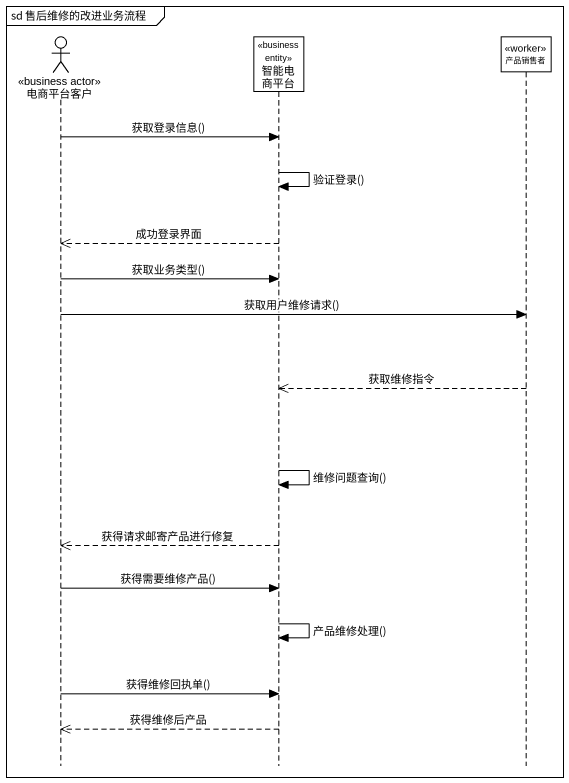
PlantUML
@startuml
mainframe sd 售后维修的改进业务流程
hide footbox
actor 电商平台客户 <<business actor>>
participant 智能电商平台 <<business entity>>
participant 产品销售者 <<worker>>

电商平台客户 -> 智能电商平台 : 获取登录信息()
智能电商平台 -> 智能电商平台 : 验证登录()
智能电商平台 -->> 电商平台客户 : 成功登录界面
电商平台客户 -> 智能电商平台 : 获取业务类型()
电商平台客户 -> 产品销售者 : 获取用户维修请求()
产品销售者 -->> 智能电商平台 : 获取维修指令
智能电商平台 -> 智能电商平台 : 维修问题查询()
智能电商平台 -->> 电商平台客户 : 获得请求邮寄产品进行修复
电商平台客户 -> 智能电商平台 : 获得需要维修产品()
智能电商平台 -> 智能电商平台 : 产品维修处理()
电商平台客户 -> 智能电商平台 : 获得维修回执单()
智能电商平台 -->> 电商平台客户 : 获得维修后产品
@enduml
